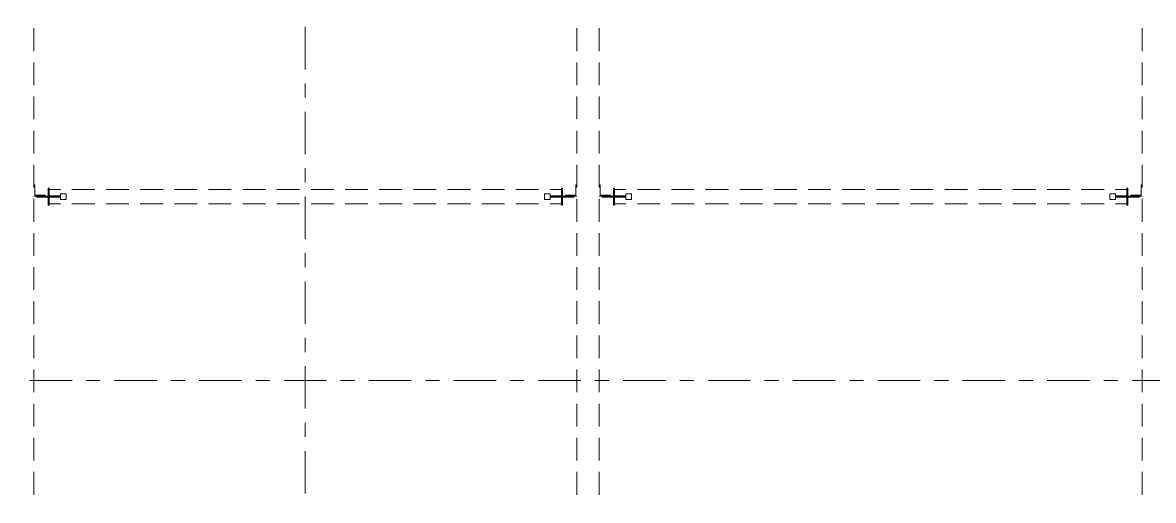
# Model space of a CAD drawing. Header units: millimetres. Extents: x -59 to 782, y -222 to 372.
# Drawn here: x 322 to 402, y 41.5 to 75.3 of the extents above; entities that cross this region are included whole.
import ezdxf

# ---------------------------------------------------------------- set-up
doc = ezdxf.new("R2010")
doc.units = ezdxf.units.MM
doc.linetypes.add('XKITLINE00', pattern=[0])
doc.linetypes.add('XKITLINE03', pattern=[6, 3, -1, 1, -1])
doc.layers.add('Part', color=2, linetype='Continuous', lineweight=0)
doc.layers.add('S-GRID', color=1, linetype='Continuous', lineweight=0)

msp = doc.modelspace()

# ---------------------------------------------------------------- linework, layer by layer
at = {"layer": 'Part', "linetype": 'XKITLINE00', "lineweight": 0}
for p, q in [((322.8, 73.296), (322.8, 74.906)), ((361.2, 73.296), (361.2, 74.906)), ((362.8, 73.296), (362.8, 74.906)), ((401.2, 73.296), (401.2, 74.906)), ((322.8, 70.882), (322.8, 72.492)), ((361.2, 70.882), (361.2, 72.492)), ((362.8, 70.882), (362.8, 72.492)), ((401.2, 70.882), (401.2, 72.492)), ((322.8, 68.468), (322.8, 70.077)), ((361.2, 68.468), (361.2, 70.077)), ((362.8, 68.468), (362.8, 70.077)), ((401.2, 68.468), (401.2, 70.077)), ((322.8, 66.054), (322.8, 67.663)), ((361.2, 66.054), (361.2, 67.663)), ((362.8, 66.054), (362.8, 67.663)), ((401.2, 66.054), (401.2, 67.663)), ((322.8, 63.64), (322.8, 65.249)), ((361.2, 63.639), (361.2, 65.249)), ((362.8, 63.64), (362.8, 65.249)), ((401.2, 63.639), (401.2, 65.249)), ((322.87, 63.84), (322.8, 63.84)), ((322.87, 63.11), (322.87, 63.84)), ((323.8, 63.04), (323.8, 63.6)), ((323.8, 63.6), (323.88, 63.6)), ((323.88, 63.6), (323.88, 63.04)), ((323.88, 63.5), (324.685, 63.5)), ((325.491, 63.5), (327.101, 63.5)), ((327.907, 63.5), (329.517, 63.5)), ((330.323, 63.5), (331.933, 63.5)), ((332.739, 63.5), (334.349, 63.5)), ((335.155, 63.5), (336.765, 63.5)), ((337.571, 63.5), (339.181, 63.5)), ((339.987, 63.5), (341.597, 63.5)), ((342.403, 63.5), (344.013, 63.5)), ((344.819, 63.5), (346.429, 63.5)), ((347.235, 63.5), (348.845, 63.5)), ((349.651, 63.5), (351.261, 63.5)), ((352.067, 63.5), (353.677, 63.5)), ((354.483, 63.5), (356.093, 63.5)), ((356.899, 63.5), (358.509, 63.5)), ((359.315, 63.5), (360.12, 63.5)), ((360.2, 63.6), (360.12, 63.6)), ((360.12, 63.6), (360.12, 63.04)), ((360.2, 63.04), (360.2, 63.6)), ((361.13, 63.11), (361.13, 63.84)), ((361.13, 63.84), (361.2, 63.84)), ((362.87, 63.84), (362.8, 63.84)), ((362.87, 63.11), (362.87, 63.84)), ((363.8, 63.04), (363.8, 63.6)), ((363.8, 63.6), (363.88, 63.6)), ((363.88, 63.6), (363.88, 63.04)), ((363.88, 63.5), (364.685, 63.5)), ((365.491, 63.5), (367.101, 63.5)), ((367.907, 63.5), (369.517, 63.5)), ((370.323, 63.5), (371.933, 63.5)), ((372.739, 63.5), (374.349, 63.5)), ((375.155, 63.5), (376.765, 63.5)), ((377.571, 63.5), (379.181, 63.5)), ((379.987, 63.5), (381.597, 63.5)), ((382.403, 63.5), (384.013, 63.5)), ((384.819, 63.5), (386.429, 63.5)), ((387.235, 63.5), (388.845, 63.5)), ((389.651, 63.5), (391.261, 63.5)), ((392.067, 63.5), (393.677, 63.5)), ((394.483, 63.5), (396.093, 63.5)), ((396.899, 63.5), (398.509, 63.5)), ((399.315, 63.5), (400.12, 63.5)), ((400.2, 63.6), (400.12, 63.6)), ((400.12, 63.6), (400.12, 63.04)), ((400.2, 63.04), (400.2, 63.6)), ((401.13, 63.11), (401.13, 63.84)), ((401.13, 63.84), (401.2, 63.84)), ((322.8, 63.04), (323.6, 63.04)), ((322.8, 61.225), (322.8, 62.835)), ((323.6, 63.11), (322.87, 63.11)), ((324.68, 63.04), (323, 63.04)), ((323, 62.96), (323, 63.04)), ((324.68, 62.96), (323, 62.96)), ((323.6, 63.04), (323.6, 63.11)), ((323.8, 62.96), (323.8, 62.4)), ((323.88, 63.05), (324.667, 63.05)), ((323.88, 62.4), (323.88, 62.96)), ((323.88, 62.95), (324.68, 62.95)), ((323.88, 62.5), (324.685, 62.5)), ((325.08, 63.2), (324.68, 63.2)), ((324.68, 63.04), (324.68, 63.2)), ((324.68, 62.96), (324.68, 63.04)), ((324.68, 62.8), (324.68, 62.96)), ((324.68, 62.8), (325.08, 62.8)), ((325.08, 62.8), (325.08, 63.2)), ((325.491, 62.5), (327.101, 62.5)), ((327.907, 62.5), (329.517, 62.5)), ((330.323, 62.5), (331.933, 62.5)), ((332.739, 62.5), (334.349, 62.5)), ((335.155, 62.5), (336.765, 62.5)), ((337.571, 62.5), (339.181, 62.5)), ((339.987, 62.5), (341.597, 62.5)), ((342.403, 62.5), (344.013, 62.5)), ((344.819, 62.5), (346.429, 62.5)), ((347.235, 62.5), (348.845, 62.5)), ((349.651, 62.5), (351.261, 62.5)), ((352.067, 62.5), (353.677, 62.5)), ((354.483, 62.5), (356.093, 62.5)), ((356.899, 62.5), (358.509, 62.5)), ((358.92, 62.8), (358.92, 63.2)), ((358.92, 63.2), (359.32, 63.2)), ((359.32, 62.8), (358.92, 62.8)), ((359.315, 62.5), (360.12, 62.5)), ((359.32, 63.04), (359.32, 63.2)), ((359.32, 63.05), (360.12, 63.05)), ((359.32, 63.04), (359.32, 62.96)), ((359.32, 63.04), (361, 63.04)), ((359.32, 62.96), (361, 62.96)), ((359.32, 62.8), (359.32, 62.96)), ((359.32, 62.95), (360.107, 62.95)), ((360.12, 62.4), (360.12, 62.96)), ((360.2, 62.96), (360.2, 62.4)), ((360.4, 63.04), (360.4, 63.11)), ((360.4, 63.11), (361.13, 63.11)), ((361.2, 63.04), (360.4, 63.04)), ((361, 63.04), (361, 62.96)), ((361.2, 61.225), (361.2, 62.835)), ((362.8, 63.04), (363.6, 63.04)), ((362.8, 61.225), (362.8, 62.835)), ((363.6, 63.11), (362.87, 63.11)), ((364.68, 63.04), (363, 63.04)), ((363, 62.96), (363, 63.04)), ((364.68, 62.96), (363, 62.96)), ((363.6, 63.04), (363.6, 63.11)), ((363.8, 62.96), (363.8, 62.4)), ((363.88, 63.05), (364.667, 63.05)), ((363.88, 62.4), (363.88, 62.96)), ((363.88, 62.95), (364.68, 62.95)), ((363.88, 62.5), (364.685, 62.5)), ((365.08, 63.2), (364.68, 63.2)), ((364.68, 63.04), (364.68, 63.2)), ((364.68, 62.96), (364.68, 63.04)), ((364.68, 62.8), (364.68, 62.96)), ((364.68, 62.8), (365.08, 62.8)), ((365.08, 62.8), (365.08, 63.2)), ((365.491, 62.5), (367.101, 62.5)), ((367.907, 62.5), (369.517, 62.5)), ((370.323, 62.5), (371.933, 62.5)), ((372.739, 62.5), (374.349, 62.5)), ((375.155, 62.5), (376.765, 62.5)), ((377.571, 62.5), (379.181, 62.5)), ((379.987, 62.5), (381.597, 62.5)), ((382.403, 62.5), (384.013, 62.5)), ((384.819, 62.5), (386.429, 62.5)), ((387.235, 62.5), (388.845, 62.5)), ((389.651, 62.5), (391.261, 62.5)), ((392.067, 62.5), (393.677, 62.5)), ((394.483, 62.5), (396.093, 62.5)), ((396.899, 62.5), (398.509, 62.5)), ((398.92, 62.8), (398.92, 63.2)), ((398.92, 63.2), (399.32, 63.2)), ((399.32, 62.8), (398.92, 62.8)), ((399.315, 62.5), (400.12, 62.5)), ((399.32, 63.04), (399.32, 63.2)), ((399.32, 63.05), (400.12, 63.05)), ((399.32, 63.04), (399.32, 62.96)), ((399.32, 63.04), (401, 63.04)), ((399.32, 62.96), (401, 62.96)), ((399.32, 62.8), (399.32, 62.96)), ((399.32, 62.95), (400.107, 62.95)), ((400.12, 62.4), (400.12, 62.96)), ((400.2, 62.96), (400.2, 62.4)), ((400.4, 63.04), (400.4, 63.11)), ((400.4, 63.11), (401.13, 63.11)), ((401.2, 63.04), (400.4, 63.04)), ((401, 63.04), (401, 62.96)), ((401.2, 61.225), (401.2, 62.835)), ((323.8, 62.4), (323.88, 62.4)), ((360.2, 62.4), (360.12, 62.4)), ((363.8, 62.4), (363.88, 62.4)), ((400.2, 62.4), (400.12, 62.4)), ((322.8, 58.811), (322.8, 60.421)), ((361.2, 58.811), (361.2, 60.42)), ((362.8, 58.811), (362.8, 60.421)), ((401.2, 58.811), (401.2, 60.42)), ((322.8, 56.397), (322.8, 58.006)), ((361.2, 56.397), (361.2, 58.006)), ((362.8, 56.397), (362.8, 58.006)), ((401.2, 56.397), (401.2, 58.006)), ((322.8, 53.983), (322.8, 55.592)), ((361.2, 53.983), (361.2, 55.592)), ((362.8, 53.983), (362.8, 55.592)), ((401.2, 53.983), (401.2, 55.592)), ((322.8, 51.568), (322.8, 53.178)), ((361.2, 51.568), (361.2, 53.178)), ((362.8, 51.568), (362.8, 53.178)), ((401.2, 51.568), (401.2, 53.178)), ((322.8, 49.154), (322.8, 50.764)), ((361.2, 49.154), (361.2, 50.764)), ((362.8, 49.154), (362.8, 50.764)), ((401.2, 49.154), (401.2, 50.764)), ((322.8, 46.74), (322.8, 48.349)), ((361.2, 46.74), (361.2, 48.349)), ((362.8, 46.74), (362.8, 48.349)), ((401.2, 46.74), (401.2, 48.349)), ((322.8, 44.326), (322.8, 45.935)), ((361.2, 44.326), (361.2, 45.935)), ((362.8, 44.326), (362.8, 45.935)), ((401.2, 44.326), (401.2, 45.935)), ((322.8, 41.911), (322.8, 43.521)), ((361.2, 41.911), (361.2, 43.521)), ((362.8, 41.911), (362.8, 43.521)), ((401.2, 41.911), (401.2, 43.521))]:
    msp.add_line(p, q, dxfattribs=at)
at = {"layer": 'S-GRID', "linetype": 'XKITLINE03', "lineweight": 0}
for p, q in [((342, -30), (342, 341.066)), ((-25.505, 50), (766.195, 50))]:
    msp.add_line(p, q, dxfattribs=at)

doc.saveas('drawing.dxf')
